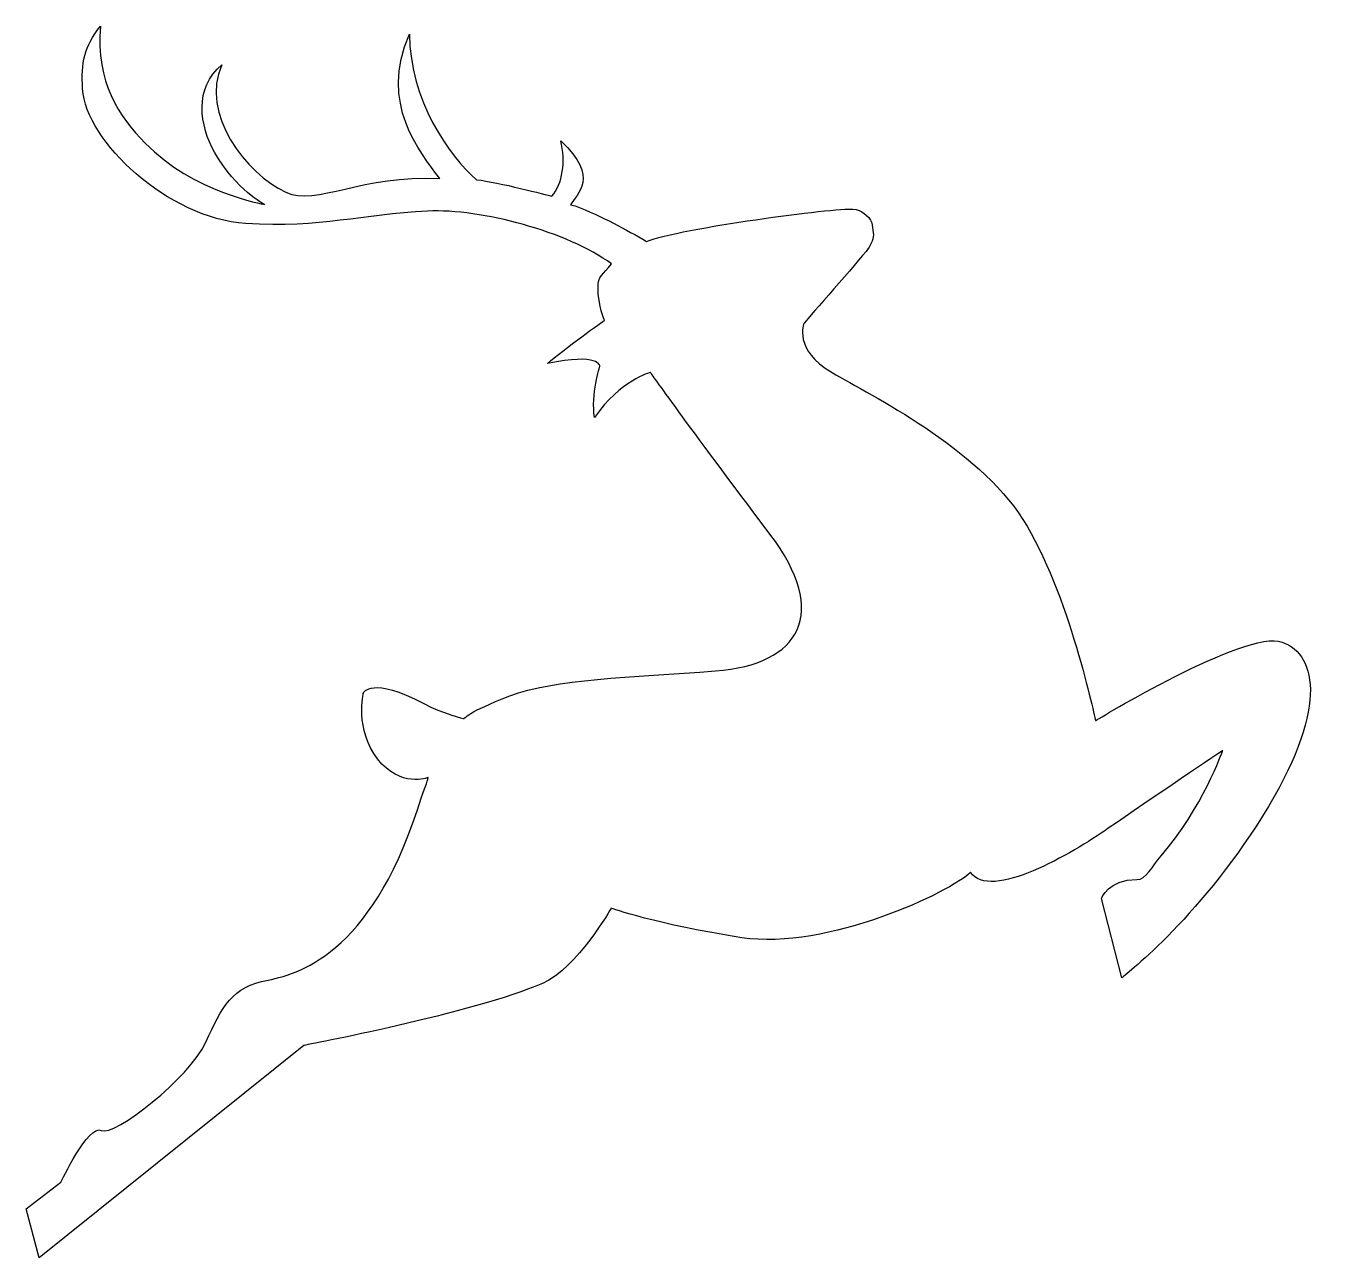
# Model space of a CAD drawing. Header units: centimetres. Extents: x -10.9 to 11.2, y -10.5 to 10.4.
import ezdxf

# ---------------------------------------------------------------- set-up
doc = ezdxf.new("R2010")
doc.units = ezdxf.units.CM
doc.header["$MEASUREMENT"] = 0
doc.layers.add('Layer 1', color=7, linetype='Continuous')

msp = doc.modelspace()

# ---------------------------------------------------------------- linework, layer by layer
at = {"layer": 'Layer 1'}
msp.add_open_spline([(-10.90987, -9.66549), (-10.90987, -9.66549), (-10.6881, -10.5011), (-10.6881, -10.5011), (-10.6881, -10.5011), (-10.6881, -10.5011), (-6.1895, -6.88925), (-6.1895, -6.88925), (-6.1895, -6.88925), (-6.1895, -6.88925), (-3.28662, -6.33773), (-2.1369, -5.83483), (-2.1369, -5.83483), (-1.54032, -5.57382), (-0.96943, -4.55618), (-0.96943, -4.55618), (-0.96943, -4.55618), (-0.96943, -4.55599), (-0.19354, -4.83558), (1.25143, -5.05751), (1.25143, -5.05751), (2.69619, -5.27889), (4.80428, -4.28085), (5.137, -3.94634), (5.137, -3.94634), (5.47098, -4.4454), (6.86568, -3.62593), (7.47703, -3.19924), (7.47703, -3.19924), (8.18225, -2.70828), (9.42211, -1.87667), (9.42211, -1.87667), (9.42211, -1.87667), (9.42211, -1.87651), (9.07212, -2.86428), (8.37481, -3.66756), (8.37481, -3.66756), (8.22622, -3.83896), (8.11965, -4.07264), (7.95891, -4.07052), (7.95891, -4.07052), (7.47872, -4.06475), (7.35894, -4.39432), (7.35894, -4.39432), (7.35894, -4.39432), (7.35894, -4.39432), (7.70663, -5.73787), (7.70663, -5.73787), (7.70663, -5.73787), (7.70663, -5.73787), (8.98801, -4.76706), (10.09767, -2.99152), (10.09767, -2.99152), (11.20881, -1.21434), (11.03842, -0.25359), (10.42827, -0.03282), (10.42827, -0.03282), (9.81811, 0.18927), (7.25883, -1.36926), (7.25883, -1.36926), (7.25883, -1.36926), (7.25883, -1.36926), (6.8047, 0.82847), (6.02637, 2.0509), (6.02637, 2.0509), (5.25037, 3.27283), (3.45007, 4.15635), (2.78454, 4.54693), (2.78454, 4.54693), (2.1185, 4.93531), (2.30488, 5.3827), (2.30488, 5.3827), (2.30488, 5.3827), (2.30488, 5.3827), (3.08305, 6.26998), (3.36065, 6.60396), (3.36065, 6.60396), (3.43931, 6.6991), (3.47744, 6.79422), (3.48757, 6.88548), (3.48757, 6.88548), (3.48757, 6.88548), (3.45918, 7.09141), (3.45918, 7.09141), (3.45918, 7.09141), (3.40399, 7.22061), (3.28201, 7.31218), (3.13895, 7.32448), (3.13895, 7.32448), (2.84952, 7.35353), (0.19681, 6.99952), (-0.36781, 6.77695), (-0.36781, 6.77695), (-0.71465, 6.97563), (-1.11362, 7.19706), (-1.58243, 7.38293), (-1.58243, 7.38293), (-1.58243, 7.38293), (-1.65768, 7.39796), (-1.65768, 7.39796), (-1.65768, 7.39796), (-1.55854, 7.58044), (-1.14947, 7.85921), (-1.8258, 8.48614), (-1.8258, 8.48614), (-1.73812, 8.13472), (-1.79445, 7.75406), (-1.97614, 7.54316), (-1.97614, 7.54316), (-2.06385, 7.56771), (-2.88377, 7.78187), (-3.25413, 7.82415), (-3.25413, 7.82415), (-3.73781, 8.24537), (-4.38448, 9.17223), (-4.39647, 10.29679), (-4.39647, 10.29679), (-4.91712, 9.11894), (-4.21637, 8.29977), (-3.88254, 7.84244), (-3.88254, 7.84244), (-5.18553, 7.92322), (-5.98611, 7.36955), (-6.49596, 7.60987), (-6.49596, 7.60987), (-7.17171, 7.92994), (-7.96305, 8.94919), (-7.58189, 9.77705), (-7.58189, 9.77705), (-8.06108, 9.39047), (-7.95855, 8.73327), (-7.7077, 8.29366), (-7.7077, 8.29366), (-7.33964, 7.64443), (-6.86064, 7.40413), (-6.86064, 7.40413), (-6.86064, 7.40413), (-6.86064, 7.40429), (-8.07595, 7.61328), (-8.88428, 8.44402), (-8.88428, 8.44402), (-9.3339, 8.90632), (-9.72525, 9.47589), (-9.64447, 10.4362), (-9.64447, 10.4362), (-9.92358, 10.07687), (-9.97361, 9.81702), (-9.94975, 9.36964), (-9.94975, 9.36964), (-9.90125, 8.4812), (-8.48618, 7.16241), (-7.17914, 7.08181), (-7.17914, 7.08181), (-5.87615, 6.9978), (-5.22387, 7.2354), (-4.08656, 7.29162), (-4.08656, 7.29162), (-3.17605, 7.33504), (-1.70396, 6.93774), (-0.96212, 6.39352), (-0.96212, 6.39352), (-1.11365, 6.20842), (-1.19114, 6.18437), (-1.19165, 5.99344), (-1.19165, 5.99344), (-1.19393, 5.66964), (-1.08068, 5.43707), (-1.08068, 5.43707), (-1.08068, 5.43707), (-1.08052, 5.43723), (-1.78982, 4.9319), (-2.0526, 4.69933), (-2.0526, 4.69933), (-1.16818, 4.88414), (-1.16095, 4.65819), (-1.16095, 4.65819), (-1.16095, 4.65819), (-1.16095, 4.65819), (-1.3142, 4.16757), (-1.25152, 3.78073), (-1.25152, 3.78073), (-0.81726, 4.41626), (-0.30175, 4.54913), (-0.30175, 4.54913), (-0.30175, 4.54913), (-0.30175, 4.54913), (0.30952, 3.68175), (1.7293, 1.80117), (1.7293, 1.80117), (2.74694, 0.4541), (2.24839, -0.41334), (0.80358, -0.5246), (0.80358, -0.5246), (-0.63956, -0.63411), (-1.93515, -0.65978), (-2.68953, -0.94918), (-2.68953, -0.94918), (-3.41647, -1.22781), (-3.4683, -1.33518), (-3.4683, -1.33518), (-3.4683, -1.33518), (-3.4683, -1.33518), (-3.84155, -1.24504), (-4.15259, -1.07983), (-4.15259, -1.07983), (-5.03797, -0.60406), (-5.17923, -0.89626), (-5.17923, -0.89626), (-5.17923, -0.89626), (-5.17923, -0.89626), (-5.32507, -1.52174), (-4.93663, -2.02077), (-4.93663, -2.02077), (-4.54859, -2.52049), (-4.07909, -2.33618), (-4.07909, -2.33618), (-4.07909, -2.33618), (-4.07909, -2.33618), (-4.07909, -2.39307), (-4.19199, -2.66889), (-4.19199, -2.66889), (-4.96619, -5.22223), (-6.18944, -5.66733), (-6.79911, -5.77811), (-6.79911, -5.77811), (-7.41038, -5.89082), (-7.57624, -6.22322), (-7.85419, -6.83353), (-7.85419, -6.83353), (-8.13393, -7.44223), (-9.40962, -8.44595), (-9.63116, -8.33356), (-9.63116, -8.33356), (-9.85455, -8.2223), (-10.31611, -9.21147), (-10.31611, -9.21147), (-10.31611, -9.21147), (-10.31611, -9.21147), (-10.90987, -9.66549), (-10.90987, -9.66549)], degree=3, knots=[0, 0, 0, 0, 0.01639344, 0.01639344, 0.01639344, 0.01639344, 0.03278689, 0.03278689, 0.03278689, 0.03278689, 0.04918033, 0.04918033, 0.04918033, 0.04918033, 0.06557377, 0.06557377, 0.06557377, 0.06557377, 0.08196721, 0.08196721, 0.08196721, 0.08196721, 0.09836066, 0.09836066, 0.09836066, 0.09836066, 0.1147541, 0.1147541, 0.1147541, 0.1147541, 0.13114754, 0.13114754, 0.13114754, 0.13114754, 0.14754098, 0.14754098, 0.14754098, 0.14754098, 0.16393443, 0.16393443, 0.16393443, 0.16393443, 0.18032787, 0.18032787, 0.18032787, 0.18032787, 0.19672131, 0.19672131, 0.19672131, 0.19672131, 0.21311475, 0.21311475, 0.21311475, 0.21311475, 0.2295082, 0.2295082, 0.2295082, 0.2295082, 0.24590164, 0.24590164, 0.24590164, 0.24590164, 0.26229508, 0.26229508, 0.26229508, 0.26229508, 0.27868852, 0.27868852, 0.27868852, 0.27868852, 0.29508197, 0.29508197, 0.29508197, 0.29508197, 0.31147541, 0.31147541, 0.31147541, 0.31147541, 0.32786885, 0.32786885, 0.32786885, 0.32786885, 0.3442623, 0.3442623, 0.3442623, 0.3442623, 0.36065574, 0.36065574, 0.36065574, 0.36065574, 0.37704918, 0.37704918, 0.37704918, 0.37704918, 0.39344262, 0.39344262, 0.39344262, 0.39344262, 0.40983607, 0.40983607, 0.40983607, 0.40983607, 0.42622951, 0.42622951, 0.42622951, 0.42622951, 0.44262295, 0.44262295, 0.44262295, 0.44262295, 0.45901639, 0.45901639, 0.45901639, 0.45901639, 0.47540984, 0.47540984, 0.47540984, 0.47540984, 0.49180328, 0.49180328, 0.49180328, 0.49180328, 0.50819672, 0.50819672, 0.50819672, 0.50819672, 0.52459016, 0.52459016, 0.52459016, 0.52459016, 0.54098361, 0.54098361, 0.54098361, 0.54098361, 0.55737705, 0.55737705, 0.55737705, 0.55737705, 0.57377049, 0.57377049, 0.57377049, 0.57377049, 0.59016393, 0.59016393, 0.59016393, 0.59016393, 0.60655738, 0.60655738, 0.60655738, 0.60655738, 0.62295082, 0.62295082, 0.62295082, 0.62295082, 0.63934426, 0.63934426, 0.63934426, 0.63934426, 0.6557377, 0.6557377, 0.6557377, 0.6557377, 0.67213115, 0.67213115, 0.67213115, 0.67213115, 0.68852459, 0.68852459, 0.68852459, 0.68852459, 0.70491803, 0.70491803, 0.70491803, 0.70491803, 0.72131148, 0.72131148, 0.72131148, 0.72131148, 0.73770492, 0.73770492, 0.73770492, 0.73770492, 0.75409836, 0.75409836, 0.75409836, 0.75409836, 0.7704918, 0.7704918, 0.7704918, 0.7704918, 0.78688525, 0.78688525, 0.78688525, 0.78688525, 0.80327869, 0.80327869, 0.80327869, 0.80327869, 0.81967213, 0.81967213, 0.81967213, 0.81967213, 0.83606557, 0.83606557, 0.83606557, 0.83606557, 0.85245902, 0.85245902, 0.85245902, 0.85245902, 0.86885246, 0.86885246, 0.86885246, 0.86885246, 0.8852459, 0.8852459, 0.8852459, 0.8852459, 0.90163934, 0.90163934, 0.90163934, 0.90163934, 0.91803279, 0.91803279, 0.91803279, 0.91803279, 0.93442623, 0.93442623, 0.93442623, 0.93442623, 0.95081967, 0.95081967, 0.95081967, 0.95081967, 0.96721311, 0.96721311, 0.96721311, 0.96721311, 1, 1, 1, 1], dxfattribs=at)

doc.saveas('drawing.dxf')
